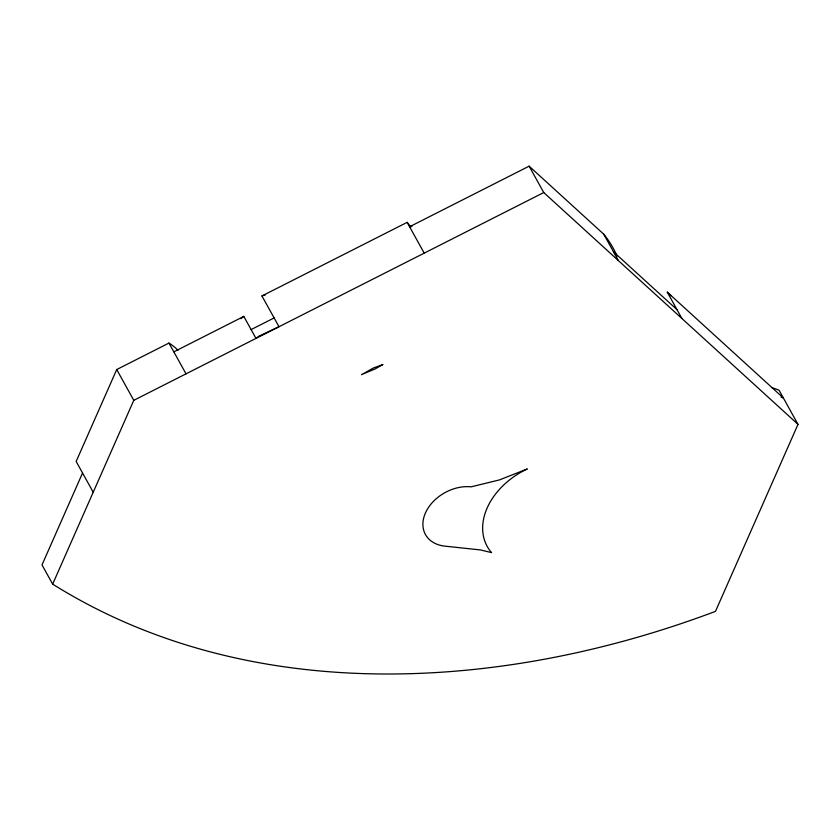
<?xml version="1.0" encoding="UTF-8"?>
<svg xmlns="http://www.w3.org/2000/svg" width="840" height="840" viewBox="0 0 840 840"><rect width="100%" height="100%" fill="white"/><g stroke="black" fill="none" stroke-linecap="round" stroke-linejoin="round"><path stroke-width="1.26" d="M178.007 350.312A79.853 58.307 -29 0 0 168.966 343.067L116.718 369.548L76.157 461.454L93.219 492.23M82.561 472.994L42 564.911L52.657 584.136C250.499 707.962 504.882 690.753 715.481 611.363L798 424.358L779.111 390.285A76.24 55.66 -29 0 0 772.107 387.776M52.657 584.136L133.78 400.323L543.753 192.549L798 424.358M240.839 318.675L243.799 316.407L255.98 338.383L258.772 336.242L278.995 326.729L261.933 295.953L407.148 222.359A93.618 68.355 -29 0 1 410.77 227.315M617.075 256.2A167.433 122.252 -29 0 0 603.729 234.181L529.127 166.173L409.584 226.758L412.083 226.065M173.838 351.855L243.799 316.407M251.108 329.595L274.123 317.93M681.912 318.518L667.286 292.131L783.374 397.981A76.24 55.66 -29 0 0 781.106 397.058M677.04 309.719L613.473 251.769A167.433 122.252 -29 0 1 615.09 253.785M603.729 234.181L618.345 260.558M529.127 166.173L543.753 192.549M407.148 222.359L424.211 253.134M168.966 343.067L186.029 373.842M116.718 369.548L133.78 400.323M261.933 295.953A76.734 56.028 -29 0 1 265.472 294.808M667.286 292.131A109.841 80.199 -29 0 1 670.887 295.701M382.767 364.613L375.281 368.865L361.463 374.693L373.475 367.962L382.767 364.613M527.121 469.024L499.411 479.923L471.125 486.832A37.243 27.195 -29 0 0 425.418 513.009A37.243 27.195 -29 0 0 444.948 546.147L480.375 549.927L491.547 552.605A66.507 48.562 -29 0 1 527.121 469.024"/></g></svg>
